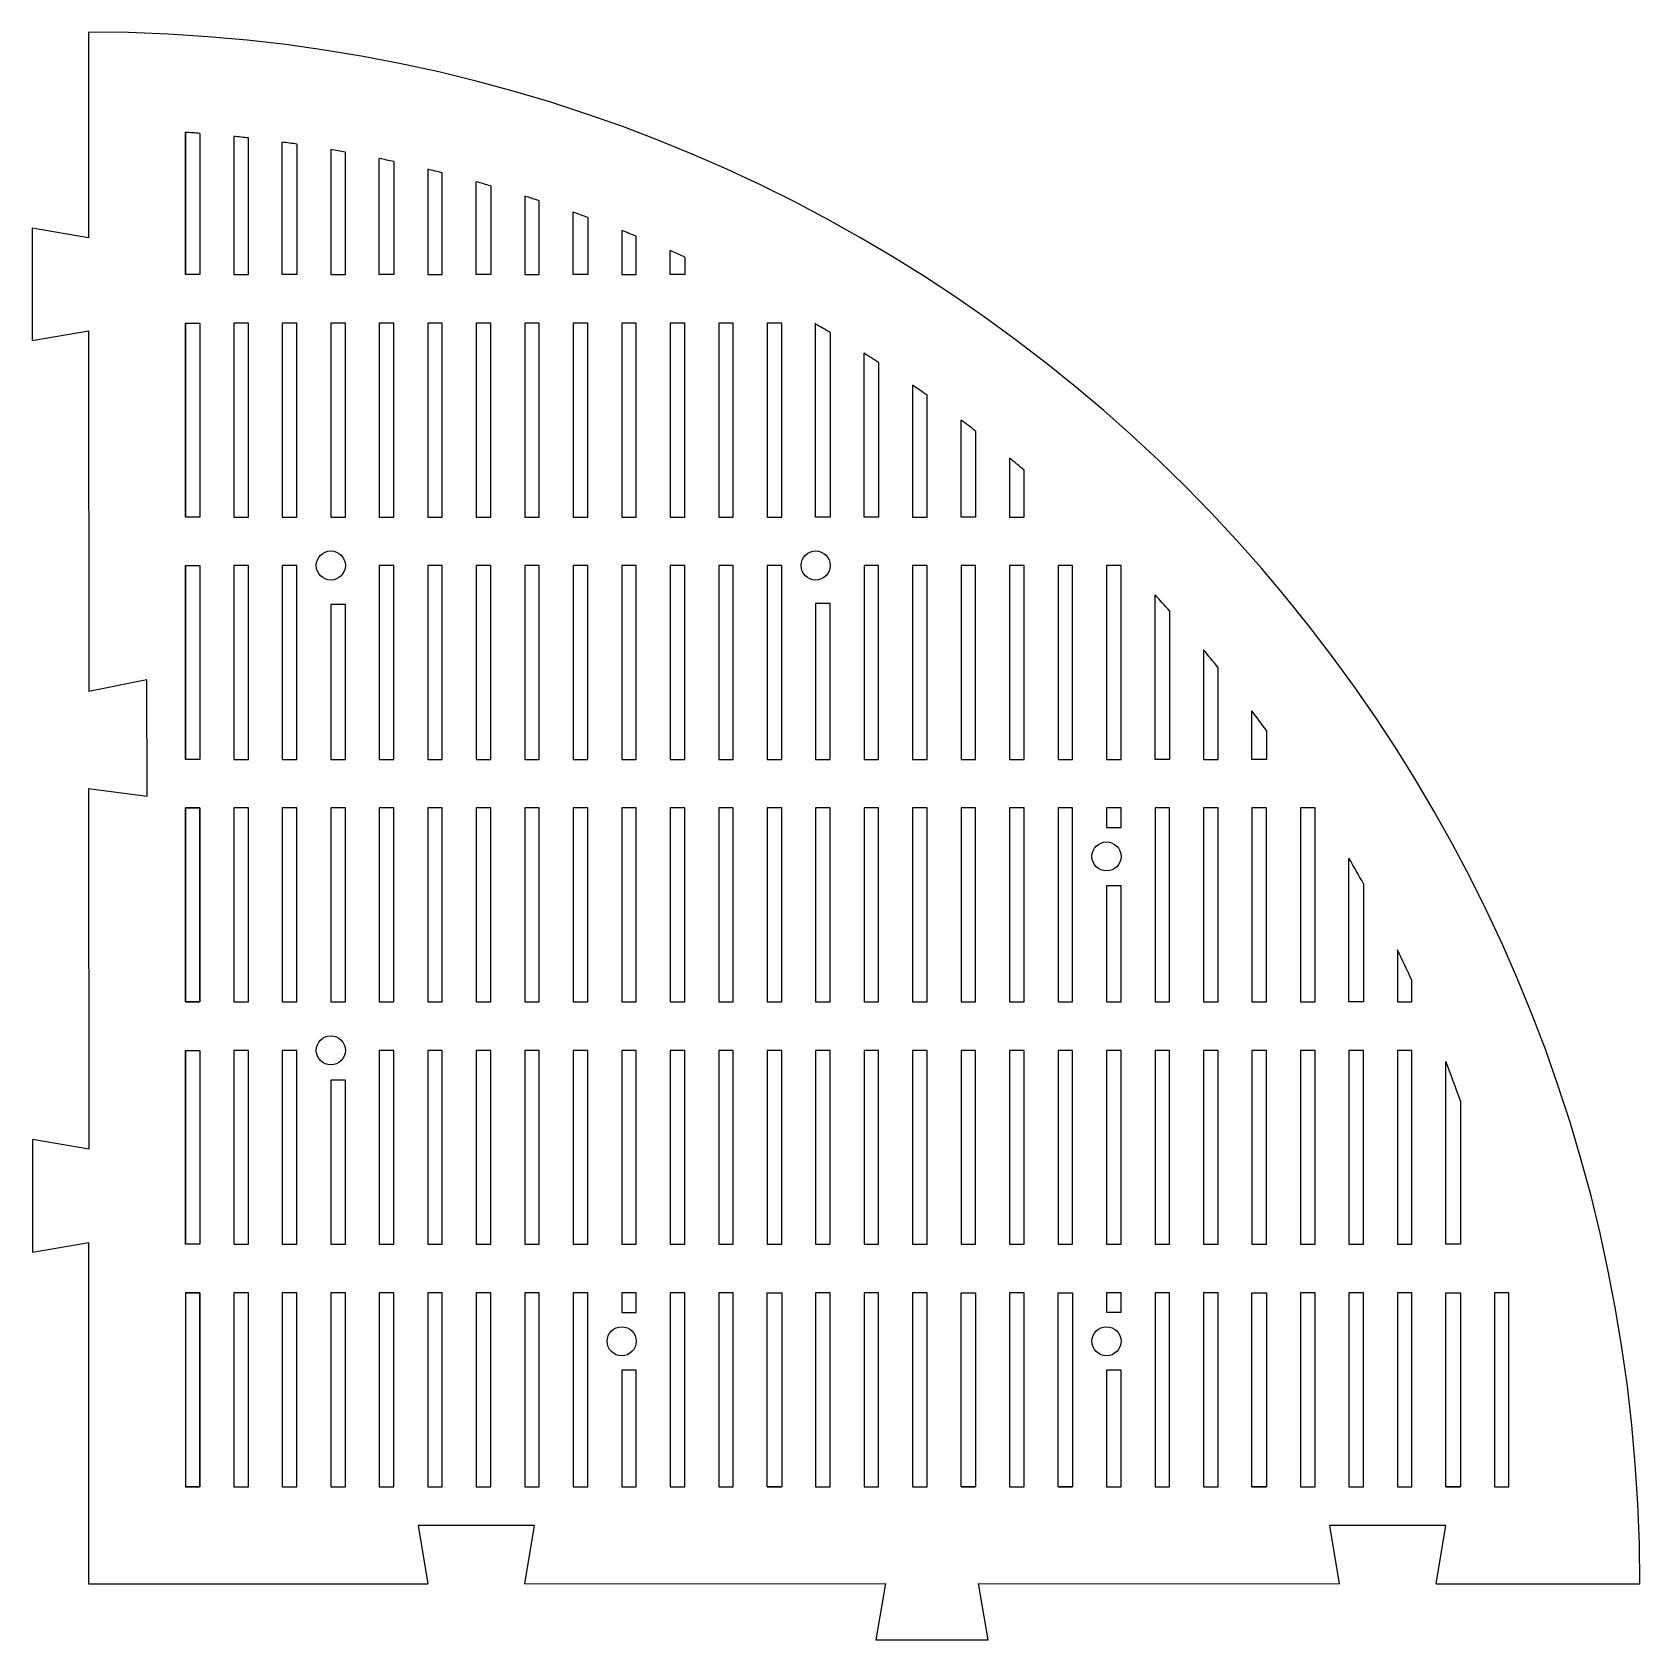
# Model space of a CAD drawing. Header units: millimetres. Extents: x -306 to -140, y -6 to 160.
import ezdxf

# ---------------------------------------------------------------- set-up
doc = ezdxf.new("R2010")
doc.units = ezdxf.units.MM
doc.layers.get('0').update_dxf_attribs({"linetype": 'CONTINUOUS'})

msp = doc.modelspace()

# ---------------------------------------------------------------- linework, layer by layer
for p, q in [((-300, 160), (-300, 138.8)), ((-290, 135), (-290, 149.67)), ((-290, 135), (-290, 149.67)), ((-290, 149.67), (-290, 135)), ((-288.5, 149.56), (-288.5, 135)), ((-288.5, 149.56), (-288.5, 135)), ((-280, 135), (-280, 148.66)), ((-280, 135), (-280, 148.66)), ((-278.5, 148.45), (-278.5, 135)), ((-278.5, 148.45), (-278.5, 135)), ((-270, 135), (-270, 146.97)), ((-270, 135), (-270, 146.97)), ((-268.5, 146.66), (-268.5, 135)), ((-260, 135), (-260, 144.57)), ((-260, 135), (-260, 144.57)), ((-258.5, 144.14), (-258.5, 135)), ((-258.5, 144.14), (-258.5, 135)), ((-250, 135), (-250, 141.42)), ((-250, 135), (-250, 141.42)), ((-305.8, 139.8), (-305.8, 128.2)), ((-300, 138.8), (-305.8, 139.8)), ((-248.5, 140.88), (-248.5, 135)), ((-248.5, 140.88), (-248.5, 135)), ((-240, 135), (-240, 137.48)), ((-240, 135), (-240, 137.48)), ((-238.5, 136.81), (-238.5, 135)), ((-238.5, 136.81), (-238.5, 135)), ((-288.5, 135), (-290, 135)), ((-288.5, 135), (-290, 135)), ((-278.5, 135), (-280, 135)), ((-278.5, 135), (-280, 135)), ((-268.5, 135), (-270, 135)), ((-268.5, 135), (-270, 135)), ((-258.5, 135), (-260, 135)), ((-258.5, 135), (-260, 135)), ((-248.5, 135), (-250, 135)), ((-248.5, 135), (-250, 135)), ((-238.5, 135), (-240, 135)), ((-238.5, 135), (-240, 135)), ((-290, 110), (-290, 130)), ((-290, 110), (-290, 130)), ((-290, 130), (-288.5, 130)), ((-290, 130), (-288.5, 130)), ((-290, 130), (-290, 110)), ((-288.5, 130), (-288.5, 110)), ((-288.5, 130), (-288.5, 110)), ((-225, 110), (-225, 130)), ((-305.8, 128.2), (-300, 129.2)), ((-300, 129.2), (-299.96, 92)), ((-223.5, 129.03), (-223.5, 110)), ((-220, 110), (-220, 126.89)), ((-220, 110), (-220, 126.89)), ((-218.5, 125.93), (-218.5, 110)), ((-218.5, 125.93), (-218.5, 110)), ((-210, 110), (-210, 120)), ((-210, 110), (-210, 120)), ((-208.5, 118.86), (-208.5, 110)), ((-208.5, 118.86), (-208.5, 110)), ((-288.5, 110), (-290, 110)), ((-288.5, 110), (-290, 110)), ((-223.5, 110), (-225, 110)), ((-218.5, 110), (-220, 110)), ((-218.5, 110), (-220, 110)), ((-208.5, 110), (-210, 110)), ((-208.5, 110), (-210, 110)), ((-290, 85), (-290, 105)), ((-290, 85), (-290, 105)), ((-290, 105), (-288.5, 105)), ((-290, 105), (-288.5, 105)), ((-290, 105), (-290, 85)), ((-288.5, 105), (-288.5, 85)), ((-288.5, 105), (-288.5, 85)), ((-273.5, 105), (-273.5, 105)), ((-223.5, 105), (-223.5, 105)), ((-190, 85), (-190, 101.98)), ((-190, 85), (-190, 101.98)), ((-188.5, 100.34), (-188.5, 85)), ((-188.5, 100.34), (-188.5, 85)), ((-293.97, 93.2), (-299.96, 92)), ((-293.94, 81.2), (-293.97, 93.2)), ((-180, 85), (-180, 90)), ((-180, 85), (-180, 90)), ((-178.5, 87.96), (-178.5, 85)), ((-178.5, 87.96), (-178.5, 85)), ((-288.5, 85), (-290, 85)), ((-288.5, 85), (-290, 85)), ((-188.5, 85), (-190, 85)), ((-188.5, 85), (-190, 85)), ((-178.5, 85), (-180, 85)), ((-178.5, 85), (-180, 85)), ((-300.01, 82), (-293.94, 81.2)), ((-299.98, 82), (-299.97, 44.8)), ((-290, 60), (-290, 80)), ((-290, 60), (-290, 80)), ((-290, 80), (-288.5, 80)), ((-290, 80), (-288.5, 80)), ((-290, 80), (-290, 60)), ((-288.5, 80), (-288.5, 60)), ((-288.5, 80), (-288.5, 60)), ((-193.5, 75), (-193.5, 75)), ((-170, 60), (-170, 74.83)), ((-170, 60), (-170, 74.83)), ((-168.5, 72.16), (-168.5, 60)), ((-168.5, 72.16), (-168.5, 60)), ((-288.5, 60), (-290, 60)), ((-288.5, 60), (-290, 60)), ((-168.5, 60), (-170, 60)), ((-168.5, 60), (-170, 60)), ((-290, 35), (-290, 55)), ((-290, 35), (-290, 55)), ((-290, 55), (-288.5, 55)), ((-290, 55), (-288.5, 55)), ((-290, 55), (-290, 35)), ((-288.5, 55), (-288.5, 35)), ((-288.5, 55), (-288.5, 35)), ((-273.5, 55), (-273.5, 55)), ((-160, 35), (-160, 53.85)), ((-160, 35), (-160, 53.85)), ((-158.5, 49.78), (-158.5, 35)), ((-158.5, 49.78), (-158.5, 35)), ((-305.77, 45.8), (-305.77, 34.2)), ((-299.97, 44.8), (-305.77, 45.8)), ((-305.77, 34.2), (-299.97, 35.2)), ((-300, 35.19), (-300, 0)), ((-288.5, 35), (-290, 35)), ((-288.5, 35), (-290, 35)), ((-158.5, 35), (-160, 35)), ((-158.5, 35), (-160, 35)), ((-290, 30), (-288.5, 30)), ((-290, 30), (-290, 10)), ((-288.5, 30), (-288.5, 10)), ((-230, 10), (-230, 30)), ((-230, 30), (-228.5, 30)), ((-230, 10), (-230, 30)), ((-230, 30), (-228.5, 30)), ((-228.5, 30), (-228.5, 10)), ((-228.5, 30), (-228.5, 10)), ((-210, 10), (-210, 30)), ((-210, 30), (-208.5, 30)), ((-210, 10), (-210, 30)), ((-210, 30), (-208.5, 30)), ((-208.5, 30), (-208.5, 10)), ((-208.5, 30), (-208.5, 10)), ((-200, 30), (-198.5, 30)), ((-200, 30), (-198.5, 30)), ((-200, 10), (-200, 30)), ((-200, 10), (-200, 30)), ((-198.5, 30), (-198.5, 10)), ((-198.5, 30), (-198.5, 10)), ((-180, 10), (-180, 30)), ((-180, 30), (-178.5, 30)), ((-180, 10), (-180, 30)), ((-180, 30), (-178.5, 30)), ((-178.5, 30), (-178.5, 10)), ((-178.5, 30), (-178.5, 10)), ((-160, 10), (-160, 30)), ((-160, 30), (-158.5, 30)), ((-160, 10), (-160, 30)), ((-160, 30), (-158.5, 30)), ((-158.5, 30), (-158.5, 10)), ((-158.5, 30), (-158.5, 10)), ((-243.5, 25), (-243.5, 25)), ((-193.5, 25), (-193.5, 25)), ((-288.5, 10), (-290, 10)), ((-290, 10), (-288.5, 10)), ((-285, 10), (-283.5, 10)), ((-280, 10), (-278.5, 10)), ((-275, 10), (-273.5, 10)), ((-270, 10), (-268.5, 10)), ((-265, 10), (-263.5, 10)), ((-260, 10), (-258.5, 10)), ((-255, 10), (-253.5, 10)), ((-250, 10), (-248.5, 10)), ((-245, 10), (-243.5, 10)), ((-240, 10), (-238.5, 10)), ((-235, 10), (-233.5, 10)), ((-228.5, 10), (-230, 10)), ((-228.5, 10), (-230, 10)), ((-230, 10), (-228.5, 10)), ((-225, 10), (-223.5, 10)), ((-220, 10), (-218.5, 10)), ((-215, 10), (-213.5, 10)), ((-208.5, 10), (-210, 10)), ((-208.5, 10), (-210, 10)), ((-210, 10), (-208.5, 10)), ((-205, 10), (-203.5, 10)), ((-198.5, 10), (-200, 10)), ((-198.5, 10), (-200, 10)), ((-200, 10), (-198.5, 10)), ((-195, 10), (-193.5, 10)), ((-190, 10), (-188.5, 10)), ((-185, 10), (-183.5, 10)), ((-178.5, 10), (-180, 10)), ((-178.5, 10), (-180, 10)), ((-180, 10), (-178.5, 10)), ((-175, 10), (-173.5, 10)), ((-170, 10), (-168.5, 10)), ((-165, 10), (-163.5, 10)), ((-158.5, 10), (-160, 10)), ((-158.5, 10), (-160, 10)), ((-160, 10), (-158.5, 10)), ((-155, 10), (-153.5, 10)), ((-254, 6), (-266, 6)), ((-266, 6), (-265, 0)), ((-255, 0), (-254, 6)), ((-160, 6), (-172, 6)), ((-172, 6), (-171, 0)), ((-161, 0), (-160, 6)), ((-300, 0), (-265, 0)), ((-255, 0), (-217.8, 0.01)), ((-217.8, 0.01), (-218.8, -5.79)), ((-207.2, -5.79), (-208.2, 0.01)), ((-208.2, 0.01), (-171, 0)), ((-161, 0), (-140, 0)), ((-218.8, -5.79), (-207.2, -5.79))]:
    msp.add_line(p, q)
for points in [[(-283.5, 135), (-283.5, 149.09, 0.002514), (-285, 149.25), (-285, 135)], [(-273.5, 135), (-273.5, 147.64, 0.002538), (-275, 147.9), (-275, 135)], [(-265, 145.86), (-265, 135), (-263.5, 135), (-263.5, 145.49, 0.002574)], [(-253.5, 135), (-253.5, 142.61, 0.002625), (-255, 143.09), (-255, 135)], [(-245, 135), (-243.5, 135), (-243.5, 138.95, 0.002693), (-245, 139.55)], [(-215, 123.59), (-215, 110), (-213.5, 110), (-213.5, 122.55, 0.003047)], [(-203.5, 110), (-203.5, 114.84, 0.003248), (-205, 116.08), (-205, 110)], [(-185, 96.31), (-185, 85), (-183.5, 85), (-183.5, 94.49, 0.003931)], [(-163.5, 60), (-163.5, 62.19, 0.005879), (-165, 65.38), (-165, 60)]]:
    msp.add_lwpolyline(points, format="xyb", close=True)
for points in [[(-283.5, 130), (-285, 130), (-285, 110), (-283.5, 110)], [(-278.5, 110), (-278.5, 130), (-280, 130), (-280, 110)], [(-280, 130), (-280, 110), (-278.5, 110), (-278.5, 130)], [(-273.5, 110), (-273.5, 130), (-275, 130), (-275, 110)], [(-268.5, 110), (-268.5, 130), (-270, 130), (-270, 110)], [(-268.5, 110), (-268.5, 130), (-270, 130), (-270, 110)], [(-265, 130), (-265, 110), (-263.5, 110), (-263.5, 130)], [(-258.5, 110), (-258.5, 130), (-260, 130), (-260, 110)], [(-260, 130), (-260, 110), (-258.5, 110), (-258.5, 130)], [(-253.5, 130), (-255, 130), (-255, 110), (-253.5, 110)], [(-248.5, 130), (-250, 130), (-250, 110), (-248.5, 110)], [(-248.5, 130), (-250, 130), (-250, 110), (-248.5, 110)], [(-243.5, 130), (-245, 130), (-245, 110), (-243.5, 110)], [(-238.5, 110), (-238.5, 130), (-240, 130), (-240, 110)], [(-238.5, 130), (-240, 130), (-240, 110), (-238.5, 110)], [(-235, 130), (-235, 110), (-233.5, 110), (-233.5, 130)], [(-228.5, 130), (-230, 130), (-230, 110), (-228.5, 110)], [(-228.5, 130), (-230, 130), (-230, 110), (-228.5, 110)], [(-283.5, 105), (-285, 105), (-285, 85), (-283.5, 85)], [(-278.5, 85), (-278.5, 105), (-280, 105), (-280, 85)], [(-280, 105), (-280, 85), (-278.5, 85), (-278.5, 105)], [(-268.5, 85), (-268.5, 105), (-270, 105), (-270, 85)], [(-268.5, 85), (-268.5, 105), (-270, 105), (-270, 85)], [(-265, 105), (-265, 85), (-263.5, 85), (-263.5, 105)], [(-258.5, 85), (-258.5, 105), (-260, 105), (-260, 85)], [(-260, 105), (-260, 85), (-258.5, 85), (-258.5, 105)], [(-253.5, 105), (-255, 105), (-255, 85), (-253.5, 85)], [(-248.5, 105), (-250, 105), (-250, 85), (-248.5, 85)], [(-248.5, 105), (-250, 105), (-250, 85), (-248.5, 85)], [(-243.5, 105), (-245, 105), (-245, 85), (-243.5, 85)], [(-238.5, 105), (-240, 105), (-240, 85), (-238.5, 85)], [(-240, 85), (-238.5, 85), (-238.5, 105), (-240, 105)], [(-233.5, 105), (-235, 105), (-235, 85), (-233.5, 85)], [(-230, 85), (-228.5, 85), (-228.5, 105), (-230, 105)], [(-228.5, 105), (-230, 105), (-230, 85), (-228.5, 85)], [(-220, 105), (-220, 85), (-218.5, 85), (-218.5, 105)], [(-220, 85), (-218.5, 85), (-218.5, 105), (-220, 105)], [(-213.5, 85), (-213.5, 105), (-215, 105), (-215, 85)], [(-210, 85), (-208.5, 85), (-208.5, 105), (-210, 105)], [(-208.5, 105), (-210, 105), (-210, 85), (-208.5, 85)], [(-205, 105), (-205, 85), (-203.5, 85), (-203.5, 105)], [(-198.5, 105), (-200, 105), (-200, 85), (-198.5, 85)], [(-198.5, 105), (-200, 105), (-200, 85), (-198.5, 85)], [(-195, 85), (-193.5, 85), (-193.5, 105), (-195, 105)], [(-275, 100.99), (-275, 85), (-273.5, 85), (-273.5, 100.99)], [(-225, 85), (-223.5, 85), (-223.5, 101.09), (-225, 101.09)], [(-288.5, 60), (-288.5, 80), (-290, 80), (-290, 60)], [(-290, 80), (-290, 60), (-288.5, 60), (-288.5, 80)], [(-283.5, 80), (-285, 80), (-285, 60), (-283.5, 60)], [(-283.5, 80), (-285, 80), (-285, 60), (-283.5, 60)], [(-278.5, 60), (-278.5, 80), (-280, 80), (-280, 60)], [(-280, 80), (-280, 60), (-278.5, 60), (-278.5, 80)], [(-280, 80), (-280, 60), (-278.5, 60), (-278.5, 80)], [(-280, 80), (-280, 60), (-278.5, 60), (-278.5, 80)], [(-273.5, 60), (-273.5, 80), (-275, 80), (-275, 60)], [(-273.5, 80), (-275, 80), (-275, 60), (-273.5, 60)], [(-268.5, 60), (-268.5, 80), (-270, 80), (-270, 60)], [(-268.5, 60), (-268.5, 80), (-270, 80), (-270, 60)], [(-268.5, 80), (-270, 80), (-270, 60), (-268.5, 60)], [(-270, 80), (-270, 60), (-268.5, 60), (-268.5, 80)], [(-265, 80), (-265, 60), (-263.5, 60), (-263.5, 80)], [(-263.5, 60), (-263.5, 80), (-265, 80), (-265, 60)], [(-258.5, 60), (-258.5, 80), (-260, 80), (-260, 60)], [(-260, 80), (-260, 60), (-258.5, 60), (-258.5, 80)], [(-258.5, 60), (-258.5, 80), (-260, 80), (-260, 60)], [(-260, 60), (-258.5, 60), (-258.5, 80), (-260, 80)], [(-253.5, 80), (-255, 80), (-255, 60), (-253.5, 60)], [(-253.5, 60), (-253.5, 80), (-255, 80), (-255, 60)], [(-248.5, 80), (-250, 80), (-250, 60), (-248.5, 60)], [(-248.5, 80), (-250, 80), (-250, 60), (-248.5, 60)], [(-248.5, 60), (-248.5, 80), (-250, 80), (-250, 60)], [(-248.5, 80), (-250, 80), (-250, 60), (-248.5, 60)], [(-243.5, 80), (-245, 80), (-245, 60), (-243.5, 60)], [(-243.5, 80), (-245, 80), (-245, 60), (-243.5, 60)], [(-238.5, 60), (-238.5, 80), (-240, 80), (-240, 60)], [(-240, 80), (-240, 60), (-238.5, 60), (-238.5, 80)], [(-233.5, 80), (-235, 80), (-235, 60), (-233.5, 60)], [(-230, 80), (-230, 60), (-228.5, 60), (-228.5, 80)], [(-230, 80), (-230, 60), (-228.5, 60), (-228.5, 80)], [(-223.5, 80), (-225, 80), (-225, 60), (-223.5, 60)], [(-218.5, 80), (-220, 80), (-220, 60), (-218.5, 60)], [(-220, 80), (-220, 60), (-218.5, 60), (-218.5, 80)], [(-213.5, 60), (-213.5, 80), (-215, 80), (-215, 60)], [(-208.5, 60), (-208.5, 80), (-210, 80), (-210, 60)], [(-210, 60), (-208.5, 60), (-208.5, 80), (-210, 80)], [(-203.5, 60), (-203.5, 80), (-205, 80), (-205, 60)], [(-198.5, 60), (-198.5, 80), (-200, 80), (-200, 60)], [(-198.5, 80), (-200, 80), (-200, 60), (-198.5, 60)], [(-193.5, 80), (-195, 80), (-195, 77.99), (-193.5, 77.99)], [(-188.5, 60), (-188.5, 80), (-190, 80), (-190, 60)], [(-190, 80), (-190, 60), (-188.5, 60), (-188.5, 80)], [(-183.5, 80), (-185, 80), (-185, 60), (-183.5, 60)], [(-180, 80), (-180, 60), (-178.5, 60), (-178.5, 80)], [(-180, 80), (-180, 60), (-178.5, 60), (-178.5, 80)], [(-173.5, 80), (-175, 80), (-175, 60), (-173.5, 60)], [(-195, 60), (-193.5, 60), (-193.5, 71.96), (-195, 71.96)], [(-283.5, 55), (-285, 55), (-285, 35), (-283.5, 35)], [(-278.5, 35), (-278.5, 55), (-280, 55), (-280, 35)], [(-280, 55), (-280, 35), (-278.5, 35), (-278.5, 55)], [(-268.5, 35), (-268.5, 55), (-270, 55), (-270, 35)], [(-268.5, 35), (-268.5, 55), (-270, 55), (-270, 35)], [(-265, 55), (-265, 35), (-263.5, 35), (-263.5, 55)], [(-258.5, 35), (-258.5, 55), (-260, 55), (-260, 35)], [(-260, 55), (-260, 35), (-258.5, 35), (-258.5, 55)], [(-253.5, 55), (-255, 55), (-255, 35), (-253.5, 35)], [(-248.5, 55), (-250, 55), (-250, 35), (-248.5, 35)], [(-248.5, 55), (-250, 55), (-250, 35), (-248.5, 35)], [(-243.5, 55), (-245, 55), (-245, 35), (-243.5, 35)], [(-240, 55), (-240, 35), (-238.5, 35), (-238.5, 55)], [(-240, 55), (-240, 35), (-238.5, 35), (-238.5, 55)], [(-233.5, 55), (-235, 55), (-235, 35), (-233.5, 35)], [(-228.5, 35), (-228.5, 55), (-230, 55), (-230, 35)], [(-230, 55), (-230, 35), (-228.5, 35), (-228.5, 55)], [(-223.5, 35), (-223.5, 55), (-225, 55), (-225, 35)], [(-218.5, 35), (-218.5, 55), (-220, 55), (-220, 35)], [(-218.5, 35), (-218.5, 55), (-220, 55), (-220, 35)], [(-215, 55), (-215, 35), (-213.5, 35), (-213.5, 55)], [(-208.5, 35), (-208.5, 55), (-210, 55), (-210, 35)], [(-210, 55), (-210, 35), (-208.5, 35), (-208.5, 55)], [(-203.5, 55), (-205, 55), (-205, 35), (-203.5, 35)], [(-198.5, 55), (-200, 55), (-200, 35), (-198.5, 35)], [(-198.5, 55), (-200, 55), (-200, 35), (-198.5, 35)], [(-193.5, 55), (-195, 55), (-195, 35), (-193.5, 35)], [(-190, 55), (-190, 35), (-188.5, 35), (-188.5, 55)], [(-190, 55), (-190, 35), (-188.5, 35), (-188.5, 55)], [(-183.5, 55), (-185, 55), (-185, 35), (-183.5, 35)], [(-178.5, 35), (-178.5, 55), (-180, 55), (-180, 35)], [(-180, 55), (-180, 35), (-178.5, 35), (-178.5, 55)], [(-173.5, 35), (-173.5, 55), (-175, 55), (-175, 35)], [(-168.5, 35), (-168.5, 55), (-170, 55), (-170, 35)], [(-168.5, 35), (-168.5, 55), (-170, 55), (-170, 35)], [(-165, 55), (-165, 35), (-163.5, 35), (-163.5, 55)], [(-275, 35), (-273.5, 35), (-273.5, 51.94), (-275, 51.94)], [(-288.5, 10), (-288.5, 30), (-290, 30), (-290, 10)], [(-283.5, 10), (-283.5, 30), (-285, 30), (-285, 10)], [(-278.5, 30), (-280, 30), (-280, 10), (-278.5, 10)], [(-280, 10), (-278.5, 10), (-278.5, 30), (-280, 30)], [(-273.5, 10), (-273.5, 30), (-275, 30), (-275, 10)], [(-270, 10), (-268.5, 10), (-268.5, 30), (-270, 30)], [(-270, 10), (-268.5, 10), (-268.5, 30), (-270, 30)], [(-263.5, 10), (-263.5, 30), (-265, 30), (-265, 10)], [(-260, 10), (-258.5, 10), (-258.5, 30), (-260, 30)], [(-260, 10), (-258.5, 10), (-258.5, 30), (-260, 30)], [(-253.5, 10), (-253.5, 30), (-255, 30), (-255, 10)], [(-250, 10), (-248.5, 10), (-248.5, 30), (-250, 30)], [(-250, 10), (-248.5, 10), (-248.5, 30), (-250, 30)], [(-243.5, 30), (-245, 30), (-245, 27.98), (-243.5, 27.98)], [(-240, 30), (-240, 10), (-238.5, 10), (-238.5, 30)], [(-240, 30), (-240, 10), (-238.5, 10), (-238.5, 30)], [(-233.5, 30), (-235, 30), (-235, 10), (-233.5, 10)], [(-223.5, 10), (-223.5, 30), (-225, 30), (-225, 10)], [(-218.5, 10), (-218.5, 30), (-220, 30), (-220, 10)], [(-218.5, 10), (-218.5, 30), (-220, 30), (-220, 10)], [(-215, 30), (-215, 10), (-213.5, 10), (-213.5, 30)], [(-203.5, 30), (-205, 30), (-205, 10), (-203.5, 10)], [(-193.5, 30), (-195, 30), (-195, 27.99), (-193.5, 27.99)], [(-190, 30), (-190, 10), (-188.5, 10), (-188.5, 30)], [(-190, 30), (-190, 10), (-188.5, 10), (-188.5, 30)], [(-183.5, 30), (-185, 30), (-185, 10), (-183.5, 10)], [(-173.5, 10), (-173.5, 30), (-175, 30), (-175, 10)], [(-168.5, 10), (-168.5, 30), (-170, 30), (-170, 10)], [(-168.5, 10), (-168.5, 30), (-170, 30), (-170, 10)], [(-165, 30), (-165, 10), (-163.5, 10), (-163.5, 30)], [(-153.5, 30), (-155, 30), (-155, 10), (-153.5, 10)], [(-245, 10), (-243.5, 10), (-243.5, 22.03), (-245, 22.03)], [(-195, 10), (-193.5, 10), (-193.5, 22.03), (-195, 22.03)]]:
    msp.add_lwpolyline(points, close=True)
for centre in [(-275, 105), (-225, 105), (-195, 75), (-275, 55), (-275, 55), (-245, 25), (-245, 25), (-195, 25)]:
    msp.add_circle(centre, 1.5)
for radius, start, end in [(160, 0, 90), (150, 85.603, 86.1774), (150, 81.7592, 82.3377), (150, 77.8776, 78.463), (150, 73.9386, 74.534), (150, 69.9199, 70.5288), (150, 65.7952, 66.4218), (150, 59.3362, 60), (150, 57.0892, 57.769), (150, 52.4105, 53.1301), (150, 41.9839, 42.8334), (150, 35.9041, 36.8699), (150, 28.7572, 29.9264), (150, 19.3809, 21.0395)]:
    msp.add_arc((-300, 0), radius, start, end)

doc.saveas('drawing.dxf')
